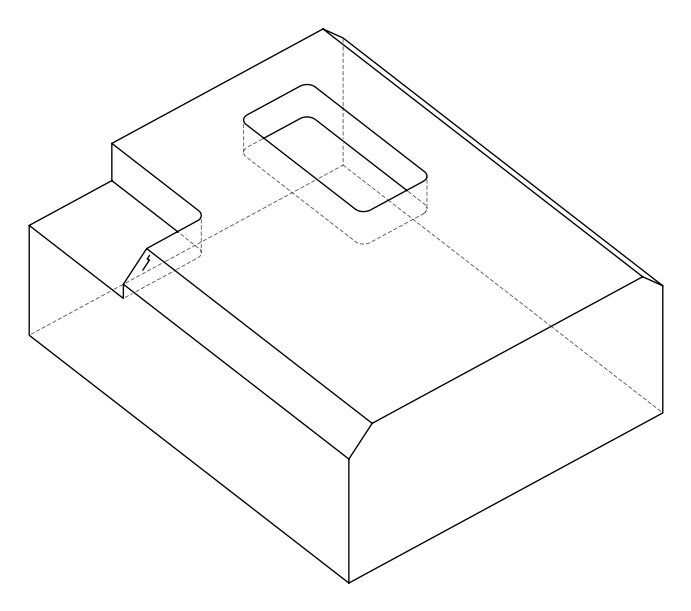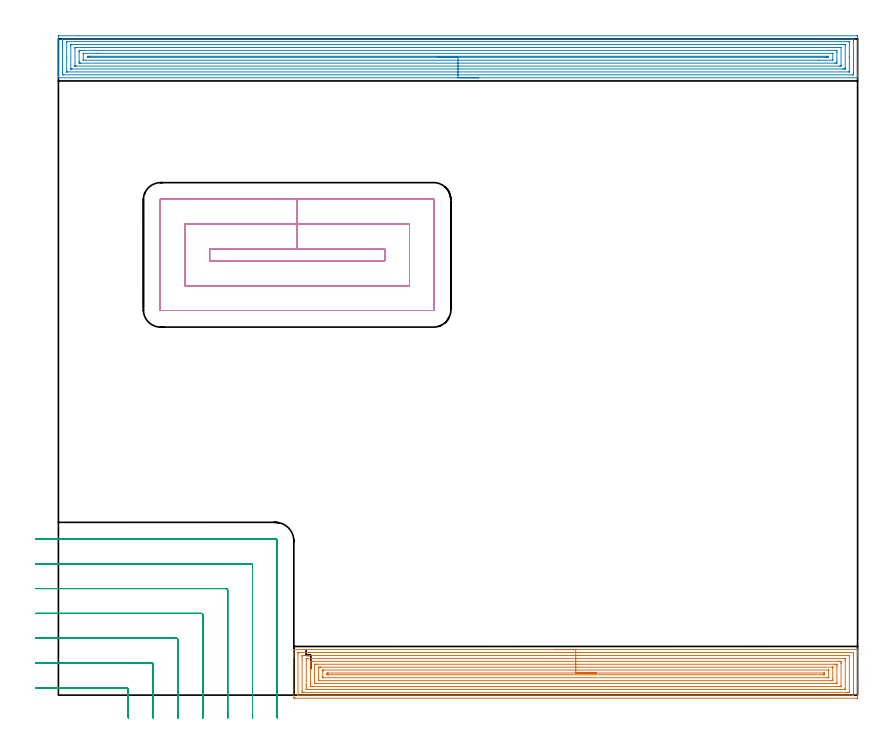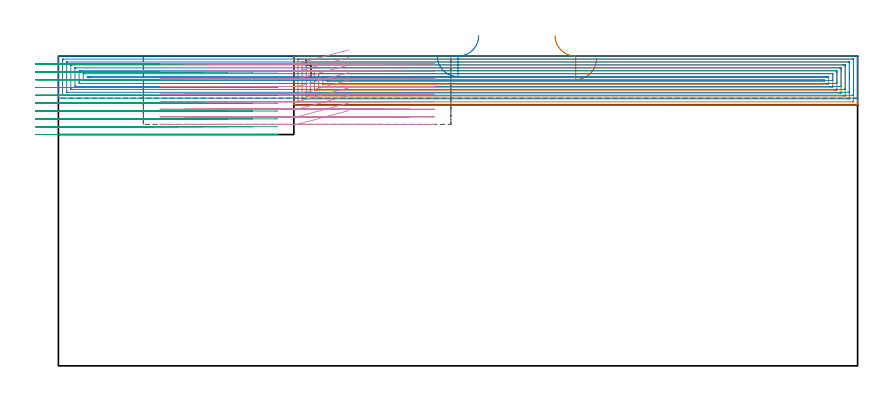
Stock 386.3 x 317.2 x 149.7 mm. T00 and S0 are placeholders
(PLAN: 4 operations, 1 tool changes, 81.5 min)
(1 AREA_MILL | FG_CHAMFER_SURFACE | UGT0205_001 | 19.9 min | 77506 mm3)
(2 AREA_MILL_1 | FG_CHAMFER_SURFACE_1 | UGT0205_001 | 24.95 min | 79583 mm3)
(3 MILL_CORNER_NOTCH_RECTANGULAR | CORNER_NOTCH_RECTANGULAR | NXT0201_012 | Follow Part, ap 4, ae 75% | 20.28 min | 357242 mm3)
(4 MILL_RECTANGULAR_POCKET | POCKET_RECTANGULAR_STRAIGHT | NXT0201_012 | Follow Part, ap 4, ae 75% | 16.35 min | 340392 mm3)
(TOOL UGT0205_001 | Chamfer Mill 20 x 3 x 45 deg. | D20 FL50 Z2)
(TOOL NXT0201_012 | ENDMILL 16mm [2P460-1600-NA 1630] | D16 FL38 Z6)
(OP 1 AREA_MILL)
G17 G21 G94 G90
T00 M6
G54
G17 G0 G90 X240.05 Y22. S1061 M3
G43 Z159.7 H0
G94 G1 X240.088 Z158.828 F250.
X240.202 Z157.963
X240.391 Z157.112
X240.653 Z156.28
X240.987 Z155.474
X241.39 Z154.7
X241.858 Z153.964
X242.39 Z153.272
X242.979 Z152.629
X243.622 Z152.039
X244.314 Z151.508
X245.05 Z151.04
X245.824 Z150.637
X246.63 Z150.303
X247.462 Z150.041
X248.313 Z149.852
X249.178 Z149.738
X250.05 Z149.7
X386.141
X386.29 Y21.997 Z149.688
X386.292 Y21.948 Z149.64
X386.3 Y21.574 Z149.273
Y21.142 Z148.842
Y20.508 Z148.203
Y19.299 Z146.996
Y18.724 Z146.418
Y6.826 Z134.523
Y-0.296 Z127.401
X386.298 Y-0.9 Z126.797
X386.294 Y-1.492 Z126.205
X386.29 Y-1.495 Z126.203
X385.695 Y-1.5 Z126.2
X114.405
X114.109 Y-1.497 Z126.202
X113.81 Y-1.491 Z126.206
X113.8 Y-1.188 Z126.509
Y18.12 Z145.815
Y18.724 Z146.418
Y19.299 Z146.996
Y19.616 Z147.313
Y20.191 Z147.888
Y20.508 Z148.203
Y21.574 Z149.273
X113.807 Y21.948 Z149.64
X113.81 Y21.997 Z149.688
X113.959 Y22. Z149.7
X250.05
Y20.586 Z148.286
X383.988 Y20.585 Z148.285
X384.143 Y20.583 Z148.283
X384.245 Y20.579 Z148.279
X384.291 Y20.574 Z148.274
X384.294 Y20.563 Z148.263
X384.297 Y20.508 Z148.208
X384.3 Y20.119 Z147.819
Y0.494 Z128.194
X384.297 Y-0.008 Z127.692
X384.294 Y-0.056 Z127.644
X384.291 Y-0.075 Z127.625
X384.219 Y-0.079 Z127.621
X384.065 Y-0.084 Z127.616
X383.988 Y-0.086 Z127.614
X383.91
X116.112 Y-0.085 Z127.615
X115.957 Y-0.083 Z127.617
X115.855 Y-0.079 Z127.621
X115.809 Y-0.074 Z127.626
X115.806 Y-0.063 Z127.637
X115.803 Y-0.008 Z127.692
X115.8 Y0.381 Z128.081
Y20.006 Z147.706
X115.803 Y20.508 Z148.208
X115.806 Y20.556 Z148.256
X115.809 Y20.575 Z148.275
X115.881 Y20.579 Z148.279
X116.035 Y20.584 Z148.284
X116.112 Y20.586 Z148.286
X116.19
X250.05
Y19.171 Z146.871
X381.679
X382.126 Y19.168 Z146.868
X382.273 Y19.165 Z146.865
X382.29 Y19.164 Z146.864
X382.294 Y19.107 Z146.807
X382.298 Y19.015 Z146.715
X382.299 Y18.899 Z146.599
X382.3 Y18.724 Z146.424
X382.299 Y1.776 Z129.476
X382.298 Y1.603 Z129.303
X382.29 Y1.427 Z129.127
X382.284 Y1.335 Z129.035
X382.237 Y1.333 Z129.033
X382.126 Y1.331 Z129.031
X381.68 Y1.329 Z129.029
X381.233
X118.421
X117.974 Y1.332 Z129.032
X117.827 Y1.335 Z129.035
X117.81 Y1.337 Z129.037
X117.806 Y1.393 Z129.093
X117.802 Y1.485 Z129.185
X117.8 Y1.95 Z129.65
X117.801 Y18.724 Z146.424
X117.802 Y18.897 Z146.597
X117.81 Y19.072 Z146.772
X117.816 Y19.165 Z146.865
X117.863 Y19.167 Z146.867
X117.974 Y19.169 Z146.869
X118.42 Y19.171 Z146.871
X118.867
X250.05
Y17.757 Z145.457
X379.524
X380.27 Y17.752 Z145.452
X380.286 Y17.751 Z145.451
X380.29 Y17.736 Z145.436
X380.295 Y17.687 Z145.387
X380.298 Y17.586 Z145.286
X380.3 Y17.385 Z145.085
Y16.981 Z144.681
Y3.134 Z130.834
X380.298 Y2.921 Z130.621
X380.295 Y2.815 Z130.515
X380.29 Y2.763 Z130.463
X380.284 Y2.749 Z130.449
X380.261 Y2.748 Z130.448
X379.448 Y2.743 Z130.443
X379.373
X120.576
X119.83 Y2.748 Z130.448
X119.814 Y2.749 Z130.449
X119.81 Y2.764 Z130.464
X119.805 Y2.813 Z130.513
X119.802 Y2.914 Z130.614
X119.8 Y4.452 Z132.152
Y17.366 Z145.066
X119.802 Y17.579 Z145.279
X119.805 Y17.685 Z145.385
X119.81 Y17.737 Z145.437
X119.816 Y17.751 Z145.451
X119.839 Y17.752 Z145.452
X120.652 Y17.757 Z145.457
X120.727
X250.05
Y16.343 Z144.043
X377.369
X377.664 Y16.342 Z144.042
X378.266 Y16.338 Z144.038
X378.281 Y16.337 Z144.037
X378.292 Y16.312 Z144.012
X378.297 Y16.048 Z143.748
X378.3 Y15.412 Z143.112
Y15.156 Z142.856
Y4.452 Z132.152
X378.298 Y4.293 Z131.993
X378.295 Y4.213 Z131.913
X378.29 Y4.175 Z131.875
X378.285 Y4.164 Z131.864
X378.253 Y4.163 Z131.863
X377.957 Y4.158 Z131.858
X377.664 Y4.157 Z131.857
X377.066
X122.731
X122.436 Y4.158 Z131.858
X121.834 Y4.161 Z131.861
X121.819 Y4.163 Z131.863
X121.808 Y4.188 Z131.888
X121.803 Y4.452 Z132.152
X121.8 Y5.088 Z132.788
Y5.344 Z133.044
Y16.048 Z143.748
X121.802 Y16.207 Z143.907
X121.805 Y16.287 Z143.987
X121.81 Y16.325 Z144.025
X121.814 Y16.336 Z144.036
X121.847 Y16.337 Z144.037
X122.143 Y16.342 Z144.042
X122.436 Y16.343 Z144.043
X123.034
X250.05
Y14.929 Z142.629
X375.214
X375.879 Y14.928 Z142.628
X376.109 Y14.926 Z142.626
X376.238 Y14.922 Z142.622
X376.291 Y14.917 Z142.617
X376.293 Y14.887 Z142.587
X376.298 Y14.737 Z142.437
X376.3 Y14.264 Z141.964
Y13.843 Z141.543
X376.299 Y6.236 Z133.936
X376.298 Y5.817 Z133.517
X376.291 Y5.675 Z133.375
X376.285 Y5.578 Z133.278
X376.211 Y5.576 Z133.276
X375.879 Y5.573 Z133.273
X375.651 Y5.572 Z133.272
X374.986 Y5.571 Z133.271
X124.886
X124.221 Y5.572 Z133.272
X123.991 Y5.574 Z133.274
X123.862 Y5.578 Z133.278
X123.81 Y5.583 Z133.283
X123.807 Y5.613 Z133.313
X123.802 Y5.763 Z133.463
X123.8 Y6.236 Z133.936
Y6.657 Z134.357
X123.801 Y14.264 Z141.964
X123.802 Y14.683 Z142.383
X123.809 Y14.825 Z142.525
X123.815 Y14.922 Z142.622
X123.889 Y14.924 Z142.624
X124.221 Y14.927 Z142.627
X124.449 Y14.928 Z142.628
X125.114 Y14.929 Z142.629
X250.05
Y13.515 Z141.215
X374.094 Y13.514 Z141.214
X374.236 Y13.512 Z141.212
X374.276 Y13.509 Z141.209
X374.29 Y13.507 Z141.207
X374.293 Y13.495 Z141.195
X374.297 Y13.441 Z141.141
X374.299 Y13.372 Z141.072
X374.3 Y13.166 Z140.866
X374.299 Y7.815 Z135.515
X374.292 Y7.128 Z134.828
X374.29 Y7.026 Z134.726
X374.276 Y6.992 Z134.692
X374.232 Y6.99 Z134.69
X374.094 Y6.988 Z134.688
X373.344 Y6.985 Z134.685
X373.202
X126.006 Y6.986 Z134.686
X125.863 Y6.988 Z134.688
X125.824 Y6.991 Z134.691
X125.81 Y6.993 Z134.693
X125.807 Y7.005 Z134.705
X125.803 Y7.059 Z134.759
X125.801 Y7.128 Z134.828
X125.8 Y7.334 Z135.034
X125.801 Y12.685 Z140.385
X125.808 Y13.372 Z141.072
X125.81 Y13.474 Z141.174
X125.824 Y13.508 Z141.208
X125.868 Y13.51 Z141.21
X126.006 Y13.512 Z141.212
X126.756 Y13.515 Z141.215
X126.898
X250.05
Y12.1 Z139.8
X372.152
X372.209 Y12.099 Z139.799
X372.268 Y12.096 Z139.796
X372.285 Y12.094 Z139.794
X372.29 Y12.08 Z139.78
X372.293 Y12.027 Z139.727
X372.3 Y11.597 Z139.297
Y8.921 Z136.621
X372.296 Y8.471 Z136.171
X372.293 Y8.416 Z136.116
X372.29 Y8.408 Z136.108
X372.278 Y8.405 Z136.105
X372.237 Y8.402 Z136.102
X372.1 Y8.4 Z136.1
X371.929
X127.948
X127.891 Y8.401 Z136.101
X127.832 Y8.404 Z136.104
X127.815 Y8.406 Z136.106
X127.81 Y8.42 Z136.12
X127.807 Y8.473 Z136.173
X127.8 Y8.903 Z136.603
Y11.579 Z139.279
X127.804 Y12.029 Z139.729
X127.807 Y12.084 Z139.784
X127.81 Y12.092 Z139.792
X127.822 Y12.095 Z139.795
X127.863 Y12.098 Z139.798
X128. Y12.1 Z139.8
X250.05
Y10.686 Z138.386
X369.632
X370.075 Y10.682 Z138.382
X370.282 Y10.679 Z138.379
X370.29 Y10.558 Z138.258
X370.296 Y10.033 Z137.733
X370.29 Y9.917 Z137.617
X370.277 Y9.821 Z137.521
X370.068 Y9.818 Z137.518
X369.622 Y9.814 Z137.514
X130.468
X130.025 Y9.818 Z137.518
X129.818 Y9.821 Z137.521
X129.81 Y9.942 Z137.642
X129.807 Y10.465 Z138.165
X129.814 Y10.679 Z138.379
X130.024 Y10.682 Z138.382
X130.462 Y10.686 Z138.386
X250.05
X250.922 Z138.424
X251.786 Z138.538
X252.638 Z138.727
X253.47 Z138.989
X254.276 Z139.323
X255.05 Z139.726
X255.786 Z140.195
X256.478 Z140.726
X257.121 Z141.315
X257.71 Z141.958
X258.241 Z142.65
X258.71 Z143.386
X259.113 Z144.16
X259.447 Z144.966
X259.709 Z145.798
X259.898 Z146.65
X260.012 Z147.515
X260.05 Z148.386
G0 Z159.7
M5
M2
(OP 2 AREA_MILL_1)
G17 G21 G94 G90
T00 M6
G54
G17 G0 G90 X203.15 Y298.4 S1061 M3
G43 Z159.7 H0
G94 G1 X203.112 Z158.828 F250.
X202.998 Z157.963
X202.809 Z157.112
X202.547 Z156.28
X202.213 Z155.474
X201.81 Z154.7
X201.342 Z153.964
X200.81 Z153.272
X200.221 Z152.629
X199.578 Z152.039
X198.886 Z151.508
X198.15 Z151.04
X197.376 Z150.637
X196.57 Z150.303
X195.738 Z150.041
X194.886 Z149.852
X194.022 Z149.738
X193.15 Z149.7
X0.172
X0.008 Y298.402 Z149.688
X0.005 Y298.404 Z149.686
X0. Y298.749 Z149.351
Y299.055 Z149.045
Y299.734 Z148.36
Y300.956 Z147.141
Y301.498 Z146.597
Y302.108 Z145.987
Y318.247 Z129.85
X0.002 Y318.52 Z129.577
X0.01 Y318.692 Z129.406
X0.183 Y318.699 Z129.399
X9.644 Y318.7 Z129.4
X385.681
X386.119 Y318.696 Z129.402
X386.29 Y318.692 Z129.406
X386.3 Y318.518 Z129.579
Y302.108 Z145.987
Y300.074 Z148.022
Y299.734 Z148.36
Y299.055 Z149.045
Y298.749 Z149.35
X386.295 Y298.404 Z149.686
X386.292 Y298.402 Z149.688
X386.128 Y298.4 Z149.7
X193.15
Y299.814 Z148.286
X2.406 Y299.815 Z148.285
X2.324
X2.035 Y299.821 Z148.279
X2.01 Y299.915 Z148.185
X2.003 Y300.132 Z147.968
X2.001 Y300.616 Z147.484
X2. Y301.016 Z147.084
X2.001 Y316.484 Z131.616
X2.002 Y316.882 Z131.218
X2.01 Y317.278 Z130.822
X2.406 Y317.284 Z130.816
X2.487 Y317.285 Z130.815
X383.894
X383.976
X384.265 Y317.279 Z130.821
X384.29 Y317.185 Z130.915
X384.297 Y316.968 Z131.132
X384.299 Y316.484 Z131.616
X384.3 Y316.084 Z132.016
X384.299 Y300.616 Z147.484
X384.298 Y300.218 Z147.882
X384.29 Y299.822 Z148.278
X383.894 Y299.816 Z148.284
X383.813 Y299.815 Z148.285
X193.15 Y299.814 Z148.286
Y301.228 Z146.872
X4.193 Y301.229 Z146.871
X4.102 Y301.23 Z146.87
X4.03 Y301.233 Z146.867
X4.015 Y301.235 Z146.865
X4.01 Y301.254 Z146.846
X4.006 Y301.308 Z146.792
X4.001 Y301.498 Z146.602
X4. Y308.645 Z139.455
X4.001 Y315.602 Z132.498
X4.002 Y315.79 Z132.31
X4.01 Y315.854 Z132.246
X4.013 Y315.865 Z132.235
X4.023 Y315.867 Z132.233
X4.056 Y315.87 Z132.23
X4.193 Y315.871 Z132.229
X382.107
X382.198 Y315.87 Z132.23
X382.27 Y315.867 Z132.233
X382.285 Y315.865 Z132.235
X382.29 Y315.846 Z132.254
X382.294 Y315.792 Z132.308
X382.299 Y315.602 Z132.498
X382.3 Y308.455 Z139.645
X382.299 Y301.498 Z146.602
X382.298 Y301.31 Z146.79
X382.29 Y301.246 Z146.854
X382.287 Y301.235 Z146.865
X382.277 Y301.233 Z146.867
X382.244 Y301.23 Z146.87
X382.107 Y301.229 Z146.871
X193.15 Y301.228 Z146.872
Y302.643 Z145.457
X6.605
X6.131 Y302.647 Z145.453
X6.022 Y302.65 Z145.45
X6.01 Y302.652 Z145.448
X6.006 Y302.673 Z145.427
X6.003 Y302.725 Z145.375
X6.001 Y302.828 Z145.272
X6. Y313.819 Z134.281
X6.001 Y314.27 Z133.83
X6.004 Y314.377 Z133.723
X6.008 Y314.431 Z133.669
X6.011 Y314.45 Z133.65
X6.039 Y314.452 Z133.648
X6.249 Y314.455 Z133.645
X6.873 Y314.457 Z133.643
X7.14
X379.695
X380.169 Y314.453 Z133.647
X380.278 Y314.45 Z133.65
X380.29 Y314.448 Z133.652
X380.294 Y314.427 Z133.673
X380.297 Y314.375 Z133.725
X380.299 Y314.272 Z133.828
X380.3 Y303.281 Z144.819
X380.299 Y302.83 Z145.27
X380.296 Y302.722 Z145.378
X380.292 Y302.669 Z145.431
X380.289 Y302.65 Z145.45
X380.261 Y302.648 Z145.452
X380.051 Y302.645 Z145.455
X379.427 Y302.643 Z145.457
X379.16
X193.15
Y304.057 Z144.043
X8.573
X8.4 Y304.058 Z144.042
X8.055 Y304.064 Z144.036
X8.008 Y304.069 Z144.031
X8.004 Y304.076 Z144.024
X8.001 Y304.099 Z144.001
Y312.726 Z135.374
X8.006 Y312.958 Z135.142
X8.01 Y313.032 Z135.068
X8.314 Y313.04 Z135.06
X8.487 Y313.043 Z135.057
X8.573
X377.727
X377.9 Y313.042 Z135.058
X378.245 Y313.036 Z135.064
X378.292 Y313.031 Z135.069
X378.296 Y313.024 Z135.076
X378.299 Y313.001 Z135.099
Y304.374 Z143.726
X378.294 Y304.142 Z143.958
X378.29 Y304.068 Z144.032
X377.986 Y304.06 Z144.04
X377.813 Y304.057 Z144.043
X377.727
X193.15
Y305.471 Z142.629
X10.886 Y305.472 Z142.628
X10.446 Y305.474 Z142.626
X10.016 Y305.478 Z142.622
X10.007 Y305.905 Z142.195
X10.001 Y306.345 Z141.755
Y310.753 Z137.347
X10.006 Y311.195 Z136.905
X10.014 Y311.622 Z136.478
X10.446 Y311.626 Z136.474
X10.9 Y311.628 Z136.472
X375.414
X375.854 Y311.626 Z136.474
X376.284 Y311.622 Z136.478
X376.293 Y311.195 Z136.905
X376.299 Y310.755 Z137.345
Y306.347 Z141.753
X376.294 Y305.905 Z142.195
X376.286 Y305.478 Z142.622
X375.854 Y305.474 Z142.626
X375.4 Y305.472 Z142.629
X193.15 Y305.471
Y306.885 Z141.215
X12.233 Y306.886 Z141.214
X12.132
X12.045 Y306.89 Z141.21
X12.009 Y306.893 Z141.207
X12.005 Y306.913 Z141.187
X12.002 Y306.936 Z141.164
X12. Y307.017 Z141.083
X12.001 Y309.892 Z138.208
X12.004 Y310.045 Z138.055
X12.01 Y310.167 Z137.933
X12.019 Y310.209 Z137.891
X12.036 Y310.21 Z137.89
X12.233 Y310.214 Z137.886
X18.752 Y310.215 Z137.885
X374.067 Y310.214 Z137.886
X374.167
X374.255 Y310.21 Z137.89
X374.291 Y310.207 Z137.893
X374.295 Y310.187 Z137.913
X374.298 Y310.164 Z137.936
X374.3 Y310.083 Z138.017
X374.299 Y307.208 Z140.892
X374.296 Y307.055 Z141.045
X374.29 Y306.932 Z141.168
X374.281 Y306.891 Z141.209
X374.264 Y306.89 Z141.21
X374.067 Y306.886 Z141.214
X367.548 Y306.885 Z141.215
X193.15
Y308.3 Z139.8
X14.914
X14.271 Y308.303 Z139.797
X14.02 Y308.307 Z139.793
X14.002 Y308.55 Z139.55
X14.001 Y308.569 Z139.531
X14.02 Y308.793 Z139.307
X14.661 Y308.799 Z139.301
X14.914 Y308.8 Z139.3
X15.553
X371.386
X372.029 Y308.797 Z139.303
X372.28 Y308.793 Z139.307
X372.298 Y308.55 Z139.55
X372.299 Y308.531 Z139.569
X372.28 Y308.307 Z139.793
X371.639 Y308.301 Z139.799
X371.386 Y308.3 Z139.8
X370.747 Y308.299 Z139.801
X193.15 Y308.3 Z139.8
X192.278 Z139.839
X191.414 Z139.952
X190.562 Z140.141
X189.73 Z140.404
X188.924 Z140.737
X188.15 Z141.14
X187.414 Z141.609
X186.722 Z142.14
X186.079 Z142.729
X185.49 Z143.373
X184.958 Z144.065
X184.49 Z144.8
X184.087 Z145.574
X183.753 Z146.38
X183.491 Z147.212
X183.302 Z148.064
X183.188 Z148.929
X183.15 Z149.8
G0 Z159.7
M5
M2
(OP 3 MILL_CORNER_NOTCH_RECTANGULAR)
G17 G21 G94 G90
T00 M6
G54
G17 G0 G90 X33.811 Y-11. S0 M3
G43 Z159.7 H1
Z145.91
G94 G1 X33.8 Y-8. F250.
Y-7.746 F500.
Y2.706
G3 X33.006 Y3.5 R0.8
G1 X-8.
X-11. F250.
G0 Z159.7
X45.813 Y-11.
Z145.91
G1 X45.801 Y-8.
X45.8 Y-7.746 F500.
Y14.706
G3 X45.005 Y15.5 R0.8
G1 X-8.
X-11. F250.
G0 Z159.7
X57.817 Y-11.
Z145.91
G1 X57.801 Y-8.
X57.8 Y-7.746 F500.
Y26.705
G3 X57.005 Y27.5 R0.8
G1 X-8.
X-11. F250.
G0 Z159.7
X69.822 Y-11.
Z145.91
G1 X69.801 Y-8.
X69.8 Y-7.746 F500.
Y38.705
G3 X69.005 Y39.5 R0.8
G1 X-8.
X-11. F250.
G0 Z159.7
X81.833 Y-11.
Z145.91
G1 X81.801 Y-8.
G2 X81.8 Y-7.746 R24. F500.
G1 Y50.704
G3 X81.005 Y51.5 R0.8
G1 X-8.
X-11. F250.
G0 Z159.7
X93.866 Y-10.999
Z145.91
G1 X93.803 Y-8.
G2 X93.8 Y-7.746 R12. F500.
G1 Y62.704
G3 X93.004 Y63.5 R0.8
G1 X-8.
X-11. F250.
G0 Z159.7
X105.8 Y-10.746
Z145.91
G1 Y-7.746
Y74.5 F500.
G3 X104.8 Y75.5 R1.
G1 X-8.
X-11. F250.
G0 Z159.7
X33.811 Y-11.
Z142.12
G1 X33.8 Y-8.
Y-7.746 F500.
Y2.706
G3 X33.006 Y3.5 R0.8
G1 X-8.
X-11. F250.
G0 Z159.7
X45.813 Y-11.
Z142.12
G1 X45.801 Y-8.
X45.8 Y-7.746 F500.
Y14.706
G3 X45.005 Y15.5 R0.8
G1 X-8.
X-11. F250.
G0 Z159.7
X57.817 Y-11.
Z142.12
G1 X57.801 Y-8.
X57.8 Y-7.746 F500.
Y26.705
G3 X57.005 Y27.5 R0.8
G1 X-8.
X-11. F250.
G0 Z159.7
X69.822 Y-11.
Z142.12
G1 X69.801 Y-8.
X69.8 Y-7.746 F500.
Y38.705
G3 X69.005 Y39.5 R0.8
G1 X-8.
X-11. F250.
G0 Z159.7
X81.833 Y-11.
Z142.12
G1 X81.801 Y-8.
G2 X81.8 Y-7.746 R24. F500.
G1 Y50.704
G3 X81.004 Y51.5 R0.8
G1 X-8.
X-11. F250.
G0 Z159.7
X93.866 Y-10.999
Z142.12
G1 X93.803 Y-8.
G2 X93.8 Y-7.746 R12. F500.
G1 Y62.704
G3 X93.004 Y63.5 R0.8
G1 X-8.
X-11. F250.
G0 Z159.7
X105.8 Y-10.746
Z142.12
G1 Y-7.746
Y74.5 F500.
G3 X104.8 Y75.5 R1.
G1 X-8.
X-11. F250.
G0 Z159.7
X33.811 Y-11.
Z138.33
G1 X33.8 Y-8.
Y-7.746 F500.
Y2.706
G3 X33.006 Y3.5 R0.8
G1 X-8.
X-11. F250.
G0 Z159.7
X45.813 Y-11.
Z138.33
G1 X45.801 Y-8.
X45.8 Y-7.746 F500.
Y14.705
G3 X45.005 Y15.5 R0.8
G1 X-8.
X-11. F250.
G0 Z159.7
X57.817 Y-11.
Z138.33
G1 X57.801 Y-8.
X57.8 Y-7.746 F500.
Y26.705
G3 X57.005 Y27.5 R0.8
G1 X-8.
X-11. F250.
G0 Z159.7
X69.822 Y-11.
Z138.33
G1 X69.801 Y-8.
X69.8 Y-7.746 F500.
Y38.705
G3 X69.005 Y39.5 R0.8
G1 X-8.
X-11. F250.
G0 Z159.7
X81.833 Y-11.
Z138.33
G1 X81.801 Y-8.
G2 X81.8 Y-7.746 R24. F500.
G1 Y50.704
G3 X81.004 Y51.5 R0.8
G1 X-8.
X-11. F250.
G0 Z159.7
X93.866 Y-10.999
Z138.33
G1 X93.803 Y-8.
G2 X93.8 Y-7.746 R12. F500.
G1 Y62.704
G3 X93.004 Y63.5 R0.8
G1 X-8.
X-11. F250.
G0 Z159.7
X105.8 Y-10.746
Z138.33
G1 Y-7.746
Y74.5 F500.
G3 X104.8 Y75.5 R1.
G1 X-8.
X-11. F250.
G0 Z159.7
X33.808 Y-11.
Z134.54
G1 X33.8 Y-8.
Y-7.81 F500.
Y2.706
G3 X33.006 Y3.5 R0.8
G1 X-8.
X-11. F250.
G0 Z159.7
X45.81 Y-11.
Z134.54
G1 X45.8 Y-8.
Y-7.81 F500.
Y14.705
G3 X45.005 Y15.5 R0.8
G1 X-8.
X-11. F250.
G0 Z159.7
X57.812 Y-11.
Z134.54
G1 X57.8 Y-8.
Y-7.81 F500.
Y26.705
G3 X57.005 Y27.5 R0.8
G1 X-8.
X-11. F250.
G0 Z159.7
X69.816 Y-11.
Z134.54
G1 X69.801 Y-8.
X69.8 Y-7.81 F500.
Y38.705
G3 X69.005 Y39.5 R0.8
G1 X-8.
X-11. F250.
G0 Z159.7
X81.825 Y-11.
Z134.54
G1 X81.801 Y-8.
X81.8 Y-7.81 F500.
Y50.704
G3 X81.004 Y51.5 R0.8
G1 X-8.
X-11. F250.
G0 Z159.7
X93.849 Y-11.
Z134.54
G1 X93.802 Y-8.
X93.8 Y-7.81 F500.
Y62.704
G3 X93.004 Y63.5 R0.8
G1 X-8.
X-11. F250.
G0 Z159.7
X105.8 Y-10.81
Z134.54
G1 Y-7.81
Y74.5 F500.
G3 X104.8 Y75.5 R1.
G1 X-8.
X-11. F250.
G0 Z159.7
X33.8 Y-11.
Z130.75
G1 Y-8.
Y2.706 F500.
G3 X33.006 Y3.5 R0.8
G1 X-8.
X-11. F250.
G0 Z159.7
X45.8 Y-11.
Z130.75
G1 Y-8.
Y14.705 F500.
G3 X45.005 Y15.5 R0.8
G1 X-8.
X-11. F250.
G0 Z159.7
X57.8 Y-11.
Z130.75
G1 Y-8.
Y26.705 F500.
G3 X57.005 Y27.5 R0.8
G1 X-8.
X-11. F250.
G0 Z159.7
X69.8 Y-11.
Z130.75
G1 Y-8.
Y38.705 F500.
G3 X69.005 Y39.5 R0.8
G1 X-8.
X-11. F250.
G0 Z159.7
X81.8 Y-11.
Z130.75
G1 Y-8.
Y50.704 F500.
G3 X81.004 Y51.5 R0.8
G1 X-8.
X-11. F250.
G0 Z159.7
X93.8 Y-11.
Z130.75
G1 Y-8.
Y62.704 F500.
G3 X93.004 Y63.5 R0.8
G1 X-8.
X-11. F250.
G0 Z159.7
X105.8 Y-11.
Z130.75
G1 Y-8.
Y74.5 F500.
G3 X104.8 Y75.5 R1.
G1 X-8.
X-11. F250.
G0 Z159.7
X33.8 Y-11.
Z126.96
G1 Y-8.
Y2.706 F500.
G3 X33.006 Y3.5 R0.8
G1 X-8.
X-11. F250.
G0 Z159.7
X45.8 Y-11.
Z126.96
G1 Y-8.
Y14.705 F500.
G3 X45.005 Y15.5 R0.8
G1 X-8.
X-11. F250.
G0 Z159.7
X57.8 Y-11.
Z126.96
G1 Y-8.
Y26.705 F500.
G3 X57.005 Y27.5 R0.8
G1 X-8.
X-11. F250.
G0 Z159.7
X69.8 Y-11.
Z126.96
G1 Y-8.
Y38.705 F500.
G3 X69.005 Y39.5 R0.8
G1 X-8.
X-11. F250.
G0 Z159.7
X81.8 Y-11.
Z126.96
G1 Y-8.
Y50.704 F500.
G3 X81.004 Y51.5 R0.8
G1 X-8.
X-11. F250.
G0 Z159.7
X93.8 Y-11.
Z126.96
G1 Y-8.
Y62.704 F500.
G3 X93.004 Y63.5 R0.8
G1 X-8.
X-11. F250.
G0 Z159.7
X105.8 Y-11.
Z126.96
G1 Y-8.
Y74.5 F500.
G3 X104.8 Y75.5 R1.
G1 X-8.
X-11. F250.
G0 Z159.7
X33.8 Y-11.
Z123.17
G1 Y-8.
Y2.706 F500.
G3 X33.006 Y3.5 R0.8
G1 X-8.
X-11. F250.
G0 Z159.7
X45.8 Y-11.
Z123.17
G1 Y-8.
Y14.706 F500.
G3 X45.006 Y15.5 R0.8
G1 X-8.
X-11. F250.
G0 Z159.7
X57.8 Y-11.
Z123.17
G1 Y-8.
Y26.705 F500.
G3 X57.005 Y27.5 R0.8
G1 X-8.
X-11. F250.
G0 Z159.7
X69.8 Y-11.
Z123.17
G1 Y-8.
Y38.705 F500.
G3 X69.005 Y39.5 R0.8
G1 X-8.
X-11. F250.
G0 Z159.7
X81.8 Y-11.
Z123.17
G1 Y-8.
Y50.704 F500.
G3 X81.004 Y51.5 R0.8
G1 X-8.
X-11. F250.
G0 Z159.7
X93.8 Y-11.
Z123.17
G1 Y-8.
Y62.704 F500.
G3 X93.004 Y63.5 R0.8
G1 X-8.
X-11. F250.
G0 Z159.7
X105.8 Y-11.
Z123.17
G1 Y-8.
Y74.5 F500.
G3 X104.8 Y75.5 R1.
G1 X-8.
X-11. F250.
G0 Z159.7
X33.8 Y-11.
Z119.38
G1 Y-8.
Y2.706 F500.
G3 X33.006 Y3.5 R0.8
G1 X-8.
X-11. F250.
G0 Z159.7
X45.8 Y-11.
Z119.38
G1 Y-8.
Y14.706 F500.
G3 X45.006 Y15.5 R0.8
G1 X-8.
X-11. F250.
G0 Z159.7
X57.8 Y-11.
Z119.38
G1 Y-8.
Y26.705 F500.
G3 X57.005 Y27.5 R0.8
G1 X-8.
X-11. F250.
G0 Z159.7
X69.8 Y-11.
Z119.38
G1 Y-8.
Y38.705 F500.
G3 X69.005 Y39.5 R0.8
G1 X-8.
X-11. F250.
G0 Z159.7
X81.8 Y-11.
Z119.38
G1 Y-8.
Y50.704 F500.
G3 X81.004 Y51.5 R0.8
G1 X-8.
X-11. F250.
G0 Z159.7
X93.8 Y-11.
Z119.38
G1 Y-8.
Y62.704 F500.
G3 X93.004 Y63.5 R0.8
G1 X-8.
X-11. F250.
G0 Z159.7
X105.8 Y-11.
Z119.38
G1 Y-8.
Y74.5 F500.
G3 X104.8 Y75.5 R1.
G1 X-8.
X-11. F250.
G0 Z159.7
X33.8 Y-11.
Z115.59
G1 Y-8.
Y2.706 F500.
G3 X33.006 Y3.5 R0.8
G1 X-8.
X-11. F250.
G0 Z159.7
X45.8 Y-11.
Z115.59
G1 Y-8.
Y14.706 F500.
G3 X45.006 Y15.5 R0.8
G1 X-8.
X-11. F250.
G0 Z159.7
X57.8 Y-11.
Z115.59
G1 Y-8.
Y26.705 F500.
G3 X57.005 Y27.5 R0.8
G1 X-8.
X-11. F250.
G0 Z159.7
X69.8 Y-11.
Z115.59
G1 Y-8.
Y38.705 F500.
G3 X69.005 Y39.5 R0.8
G1 X-8.
X-11. F250.
G0 Z159.7
X81.8 Y-11.
Z115.59
G1 Y-8.
Y50.704 F500.
G3 X81.004 Y51.5 R0.8
G1 X-8.
X-11. F250.
G0 Z159.7
X93.8 Y-11.
Z115.59
G1 Y-8.
Y62.704 F500.
G3 X93.004 Y63.5 R0.8
G1 X-8.
X-11. F250.
G0 Z159.7
X105.8 Y-11.
Z115.59
G1 Y-8.
Y74.5 F500.
G3 X104.8 Y75.5 R1.
G1 X-8.
X-11. F250.
G0 Z159.7
X33.8 Y-11.
Z111.8
G1 Y-8.
Y2.706 F500.
G3 X33.006 Y3.5 R0.8
G1 X-8.
X-11. F250.
G0 Z159.7
X45.8 Y-11.
Z111.8
G1 Y-8.
Y14.706 F500.
G3 X45.006 Y15.5 R0.8
G1 X-8.
X-11. F250.
G0 Z159.7
X57.8 Y-11.
Z111.8
G1 Y-8.
Y26.705 F500.
G3 X57.005 Y27.5 R0.8
G1 X-8.
X-11. F250.
G0 Z159.7
X69.8 Y-11.
Z111.8
G1 Y-8.
Y38.705 F500.
G3 X69.005 Y39.5 R0.8
G1 X-8.
X-11. F250.
G0 Z159.7
X81.8 Y-11.
Z111.8
G1 Y-8.
Y50.704 F500.
G3 X81.004 Y51.5 R0.8
G1 X-8.
X-11. F250.
G0 Z159.7
X93.8 Y-11.
Z111.8
G1 Y-8.
Y62.704 F500.
G3 X93.004 Y63.5 R0.8
G1 X-8.
X-11. F250.
G0 Z159.7
X105.8 Y-11.
Z111.8
G1 Y-8.
Y74.5 F500.
G3 X104.8 Y75.5 R1.
G1 X-8.
X-11. F250.
G0 Z159.7
M5
M2
(OP 4 MILL_RECTANGULAR_POCKET)
G17 G21 G94 G90
T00 M6
G54
G17 G0 G90 X140.28 Y215.7 S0 M3
G43 Z159.7 H1
Z152.7
G94 G1 X115.4 Z146.033 F250.
X73.1 F500.
Y209.9
X157.7
Y215.7
X115.4
Y227.7
X61.1
Y197.9
X169.7
Y227.7
X115.4
Y239.7
X49.4
G3 X49.1 Y239.4 R0.3
G1 Y186.2
G3 X49.4 Y185.9 R0.3
G1 X181.4
G3 X181.7 Y186.2 R0.3
G1 Y239.4
G3 X181.4 Y239.7 R0.3
G1 X115.4
X114.4
G0 X140.28 Y215.7 Z149.033
G1 X115.4 Z142.367 F250.
X73.1 F500.
Y209.9
X157.7
Y215.7
X115.4
Y227.7
X61.1
Y197.9
X169.7
Y227.7
X115.4
Y239.7
X49.4
G3 X49.1 Y239.4 R0.3
G1 Y186.2
G3 X49.4 Y185.9 R0.3
G1 X181.4
G3 X181.7 Y186.2 R0.3
G1 Y239.4
G3 X181.4 Y239.7 R0.3
G1 X115.4
X114.4
G0 X140.28 Y215.7 Z145.367
G1 X115.4 Z138.7 F250.
X73.1 F500.
Y209.9
X157.7
Y215.7
X115.4
Y227.7
X61.1
Y197.9
X169.7
Y227.7
X115.4
Y239.7
X49.4
G3 X49.1 Y239.4 R0.3
G1 Y186.2
G3 X49.4 Y185.9 R0.3
G1 X181.4
G3 X181.7 Y186.2 R0.3
G1 Y239.4
G3 X181.4 Y239.7 R0.3
G1 X115.4
X114.4
G0 X140.28 Y215.7 Z141.7
G1 X115.4 Z135.033 F250.
X73.1 F500.
Y209.9
X157.7
Y215.7
X115.4
Y227.7
X61.1
Y197.9
X169.7
Y227.7
X115.4
Y239.7
X49.4
G3 X49.1 Y239.4 R0.3
G1 Y186.2
G3 X49.4 Y185.9 R0.3
G1 X181.4
G3 X181.7 Y186.2 R0.3
G1 Y239.4
G3 X181.4 Y239.7 R0.3
G1 X115.4
X114.4
G0 X140.28 Y215.7 Z138.033
G1 X115.4 Z131.367 F250.
X73.1 F500.
Y209.9
X157.7
Y215.7
X115.4
Y227.7
X61.1
Y197.9
X169.7
Y227.7
X115.4
Y239.7
X49.4
G3 X49.1 Y239.4 R0.3
G1 Y186.2
G3 X49.4 Y185.9 R0.3
G1 X181.4
G3 X181.7 Y186.2 R0.3
G1 Y239.4
G3 X181.4 Y239.7 R0.3
G1 X115.4
X114.4
G0 X140.28 Y215.7 Z134.367
G1 X115.4 Z127.7 F250.
X73.1 F500.
Y209.9
X157.7
Y215.7
X115.4
Y227.7
X61.1
Y197.9
X169.7
Y227.7
X115.4
Y239.7
X49.4
G3 X49.1 Y239.4 R0.3
G1 Y186.2
G3 X49.4 Y185.9 R0.3
G1 X181.4
G3 X181.7 Y186.2 R0.3
G1 Y239.4
G3 X181.4 Y239.7 R0.3
G1 X115.4
X114.4
G0 X140.28 Y215.7 Z130.7
G1 X115.4 Z124.033 F250.
X73.1 F500.
Y209.9
X157.7
Y215.7
X115.4
Y227.7
X61.1
Y197.9
X169.7
Y227.7
X115.4
Y239.7
X49.4
G3 X49.1 Y239.4 R0.3
G1 Y186.2
G3 X49.4 Y185.9 R0.3
G1 X181.4
G3 X181.7 Y186.2 R0.3
G1 Y239.4
G3 X181.4 Y239.7 R0.3
G1 X115.4
X114.4
G0 X140.28 Y215.7 Z127.033
G1 X115.4 Z120.367 F250.
X73.1 F500.
Y209.9
X157.7
Y215.7
X115.4
Y227.7
X61.1
Y197.9
X169.7
Y227.7
X115.4
Y239.7
X49.4
G3 X49.1 Y239.4 R0.3
G1 Y186.2
G3 X49.4 Y185.9 R0.3
G1 X181.4
G3 X181.7 Y186.2 R0.3
G1 Y239.4
G3 X181.4 Y239.7 R0.3
G1 X115.4
X114.4
G0 X140.28 Y215.7 Z123.367
G1 X115.4 Z116.7 F250.
X73.1 F500.
Y209.9
X157.7
Y215.7
X115.4
Y227.7
X61.1
Y197.9
X169.7
Y227.7
X115.4
Y239.7
X49.4
G3 X49.1 Y239.4 R0.3
G1 Y186.2
G3 X49.4 Y185.9 R0.3
G1 X181.4
G3 X181.7 Y186.2 R0.3
G1 Y239.4
G3 X181.4 Y239.7 R0.3
G1 X115.4
X114.4
G0 Z159.7
M5
M2
